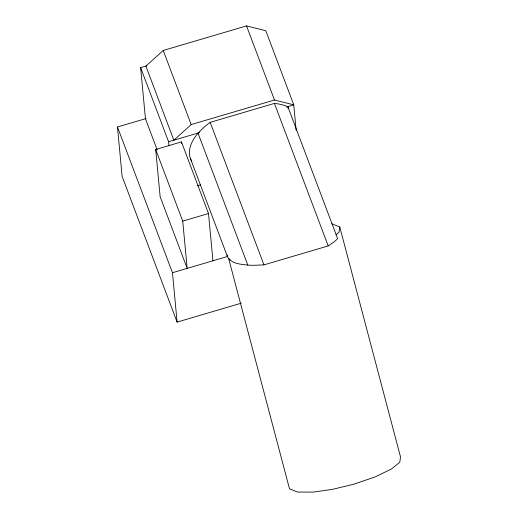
<?xml version="1.0" encoding="UTF-8"?>
<svg xmlns="http://www.w3.org/2000/svg" width="518" height="518" viewBox="0 0 518 518"><rect width="100%" height="100%" fill="white"/><g stroke="black" fill="none" stroke-linecap="round" stroke-linejoin="round"><path stroke-width="0.78" d="M331.805 223.763L339.769 226.975L339.012 232.284L336.001 234.712M286.791 106.896L293.758 104.843L265.799 30.737L246.529 25.9L163.228 50.46L145.888 66.09L173.847 140.197L191.187 124.566L274.488 100.006L293.758 104.843L296.16 130.387M190.618 158.981L227.603 257.032C231.546 263.869 240.805 264.245 247.798 265.086A82.511 18.842 -14.8 0 0 254.254 265.294L263.947 264.873L328.198 245.927L333.702 242.159A81.753 18.667 -14.8 0 0 337.613 238.604L287.885 106.786A57.99 30.206 -20.7 0 0 274.423 103.406L210.172 122.352A57.99 30.206 -20.7 0 0 191.712 161.124M157.142 149.734L145.441 118.732L140.631 67.644L146.814 65.818M241.304 303.179L177.104 322.112L122.118 176.366L117.469 126.981L146.082 118.544M168.965 145.739L168.59 141.751L199.495 132.634M155.698 149.501L182.731 221.134L187.179 268.382L160.153 196.743L155.698 149.501L181.468 141.9L208.495 213.539L212.95 260.781M197.358 185.774L200.447 184.861M182.731 221.134L208.495 213.539M177.104 322.112L172.455 272.721L227.37 256.527M230.18 259.421L228.736 258.838L289.504 488.83L297.461 492.042L313.248 492.1L332.524 489.342L353.561 484.278L374.909 477.013L391.336 469.075L399.779 462.276L400.531 456.967L339.769 226.975M246.529 25.9L274.488 100.006M274.423 103.406L328.198 245.927M210.172 122.352L263.947 264.873M198.064 133.268L247.798 265.086M163.228 50.46L191.187 124.566M140.631 67.644L168.59 141.751M117.469 126.981L172.455 272.721M227.473 256.695L227.156 254.96M287.885 106.786L288.034 108.391M181.468 141.9L181.617 143.505"/></g></svg>
